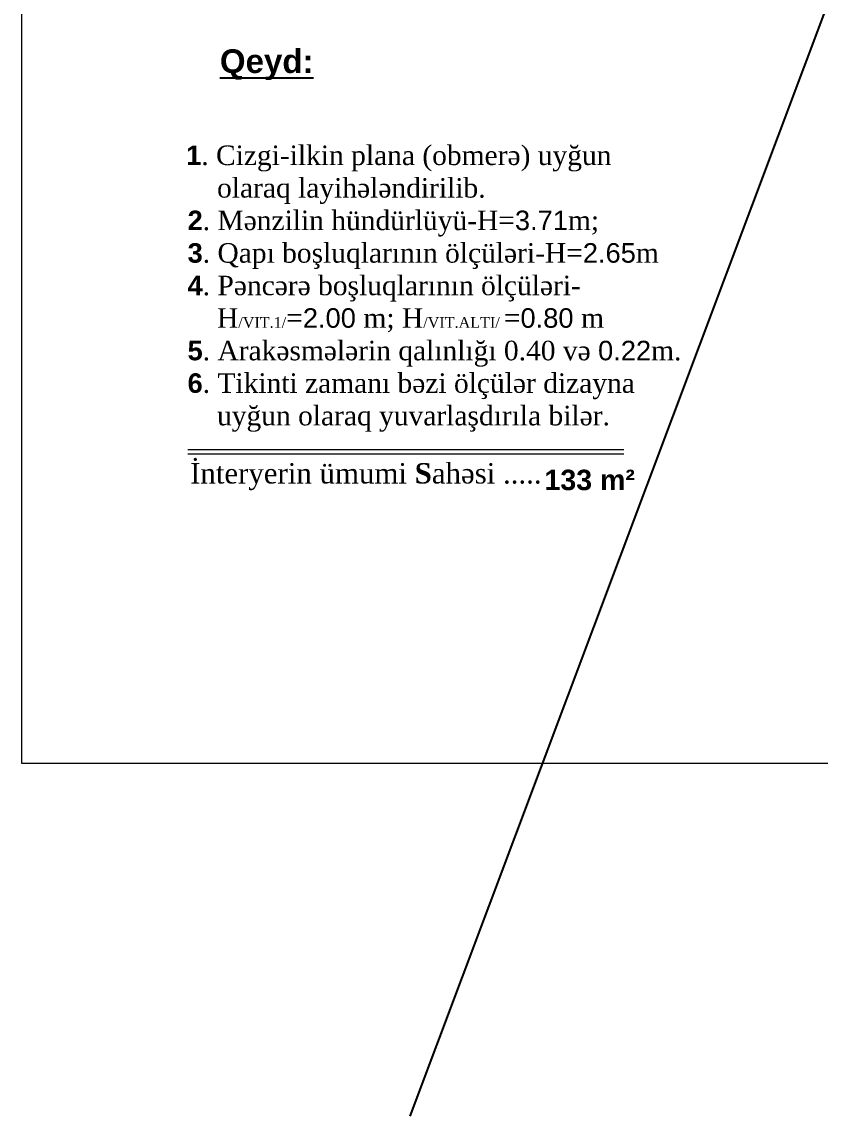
# Model space of a CAD drawing. Header units: millimetres. Extents: x 1680 to 166026, y 35966 to 91121.
# Drawn here: x 58586 to 68473, y 36542 to 50092 of the extents above; entities that cross this region are included whole.
import ezdxf

# ---------------------------------------------------------------- set-up
doc = ezdxf.new("R2010")
doc.units = ezdxf.units.MM
doc.layers.add('2D - Общий_Ном._пера__1', color=7, linetype='Continuous', lineweight=15)
doc.styles.get("Standard").update_dxf_attribs({"font": 'arial.ttf'})

msp = doc.modelspace()

# ---------------------------------------------------------------- linework, layer by layer
at = {"ltscale": 20}
msp.add_line((79233.5, 78709.8), (63391.4, 36542.1), dxfattribs=at)
at = {"color": 1, "lineweight": 13}
msp.add_line((60641.9, 44799.1), (66040.1, 44799.1), dxfattribs=at)
at = {"color": 7, "lineweight": 13}
msp.add_line((60641.9, 44745.2), (66040.1, 44745.2), dxfattribs=at)
at = {"layer": '2D - Общий_Ном._пера__1', "color": 253, "linetype": 'Continuous', "lineweight": 0}
msp.add_lwpolyline([(58585.5, 73202.2), (80667.9, 73202.2), (80667.9, 40910.2), (58585.5, 40910.2), (58585.5, 73202.2)], dxfattribs=at)

# ---------------------------------------------------------------- texts
for s, insert, char_height, width, attachment_point in [('{\\fArial|b1|i0|c204|p34;\\L\\C0;Qeyd:}', (61037.9, 49752.6), 293.234, 26443.22, 1), ('\\pt714.55488;{\\fTimes New Roman|b1|i1|c0|p18;\\C0;  \\H0.95x; \\fTimes New Roman|b0|i0|c0|p18;\\H0.817x;\\C19;\\c2107456;    \\C0;     \\fArial|b1|i0|c204|p34;1\\fTimes New Roman|b0|i0|c238|p18;.\\fTimes New Roman|b0|i0|c0|p18; \\fTimes New Roman|b0|i0|c238|p18;\\H0.9999x;Cizgi\\fTimes New Roman|b0|i0|c0|p18;-\\fTimes New Roman|b0|i0|c238|p18;ilkin \\fTimes New Roman|b0|i0|c0|p18;plana \\fTimes New Roman|b0|i0|c238|p18;(obmerə)\\fTimes New Roman|b0|i0|c0|p18; \\fTimes New Roman|b0|i0|c238|p18;uyğun\\fTimes New Roman|b0|i0|c0|p18;\\P                 \\fTimes New Roman|b0|i0|c238|p18;olaraq layihələndiril\\fTimes New Roman|b0|i0|c0|p18;ib\\fTimes New Roman|b0|i0|c238|p18;.\\fTimes New Roman|b0|i0|c0|p18;\\P             \\fArial|b1|i0|c204|p34;\\H0.9998x;2\\fTimes New Roman|b0|i0|c238|p18;.\\fTimes New Roman|b0|i0|c0|p18; \\fTimes New Roman|b0|i0|c238|p18;Mənzilin hündürlüyü-H=\\fArial|b0|i0|c204|p34;3.71\\fTimes New Roman|b0|i0|c238|p18;m;\\fTimes New Roman|b0|i0|c0|p18;\\C1;\\P\\ptz;\\H1.00028x;\\C0;           \\fTimes New Roman|b0|i0|c238|p18;  \\fArial|b1|i0|c238|p34;\\H0.9997x;3\\fTimes New Roman|b0|i0|c238|p18;.\\fTimes New Roman|b0|i0|c0|p18; Q\\fTimes New Roman|b0|i0|c238|p18;apı\\fTimes New Roman|b0|i0|c0|p18; b\\fTimes New Roman|b0|i0|c238|p18;oşluqlarının ölçüləri-H=\\fArial|b0|i0|c204|p34;2.65\\fTimes New Roman|b0|i0|c238|p18;m\\fTimes New Roman|b0|i0|c0|p18;\\P             \\fArial|b1|i0|c204|p34;4\\fTimes New Roman|b0|i0|c238|p18;.\\fTimes New Roman|b0|i0|c0|p18; P\\fTimes New Roman|b0|i0|c238|p18;əncərə\\fTimes New Roman|b0|i0|c0|p18; b\\fTimes New Roman|b0|i0|c238|p18;oşluqlarının ölçüləri-\\fTimes New Roman|b0|i0|c0|p18;\\P                \\fTimes New Roman|b0|i0|c238|p18; H\\H0.5468x;/\\fTimes New Roman|b0|i0|c0|p18;VIT.1\\fTimes New Roman|b0|i0|c238|p18;/\\H1.829x;=\\fArial|b0|i0|c204|p34;2.00 \\fTimes New Roman|b0|i0|c238|p18;m;\\fTimes New Roman|b0|i0|c0|p18; \\fTimes New Roman|b0|i0|c238|p18;H\\H0.5469x;/\\fTimes New Roman|b0|i0|c0|p18;VIT\\fTimes New Roman|b0|i0|c238|p18;.ALTI/ \\H1.829x;=\\fArial|b0|i0|c204|p34;0.80 \\fTimes New Roman|b0|i0|c238|p18;m\\fTimes New Roman|b0|i0|c0|p18;\\H0.9997x; \\P\\H0.99992x;             \\fArial|b1|i0|c204|p34;\\H0.99998x;5\\fTimes New Roman|b0|i0|c238|p18;. \\fTimes New Roman|b0|i0|c0|p18;A\\fTimes New Roman|b0|i0|c238|p18;rakəsmələrin qalınlığı \\fTimes New Roman|b0|i0|c0|p18;0.40 v\\fTimes New Roman|b0|i0|c238|p18;ə \\fArial|b0|i0|c204|p34;0.22\\fTimes New Roman|b0|i0|c238|p18;m. \\fTimes New Roman|b0|i0|c0|p18;\\P             \\fArial|b1|i0|c204|p34;6\\fTimes New Roman|b0|i0|c238|p18;. Tikinti zamanı bəzi ölçülər dizayna\\fTimes New Roman|b0|i0|c0|p18;\\P                \\fTimes New Roman|b0|i0|c238|p18; uyğun olaraq yuvarlaşdırıla bilər. \\fTimes New Roman|b0|i1|c0|p18;\\P             \\fTimes New Roman|b0|i0|c0|p18;                               \\P                    \\fTimes New Roman|b0|i0|c238|p18;              \\fTimes New Roman|b0|i0|c0|p18; }', (59451.1, 44210.2), 311.5348, 12348.576, 7), ('{\\fTimes New Roman|b0|i0|c238|p18;\\C0;İnteryerin ümumi \\fTimes New Roman|b1|i0|c0|p18;S\\fTimes New Roman|b0|i0|c238|p18;ahə\\fTimes New Roman|b0|i0|c0|p18;si .....}', (60669.7, 44629), 253.1139, 26443.22, 1), ('{\\fArial|b1|i0|c204|p34;\\C0;133 \\C250;m²}', (65058.5, 44546.8), 253.114, 1605.816, 1)]:
    msp.add_mtext(s, dxfattribs=dict(insert=insert, char_height=char_height, width=width, attachment_point=attachment_point))

doc.saveas('drawing.dxf')
